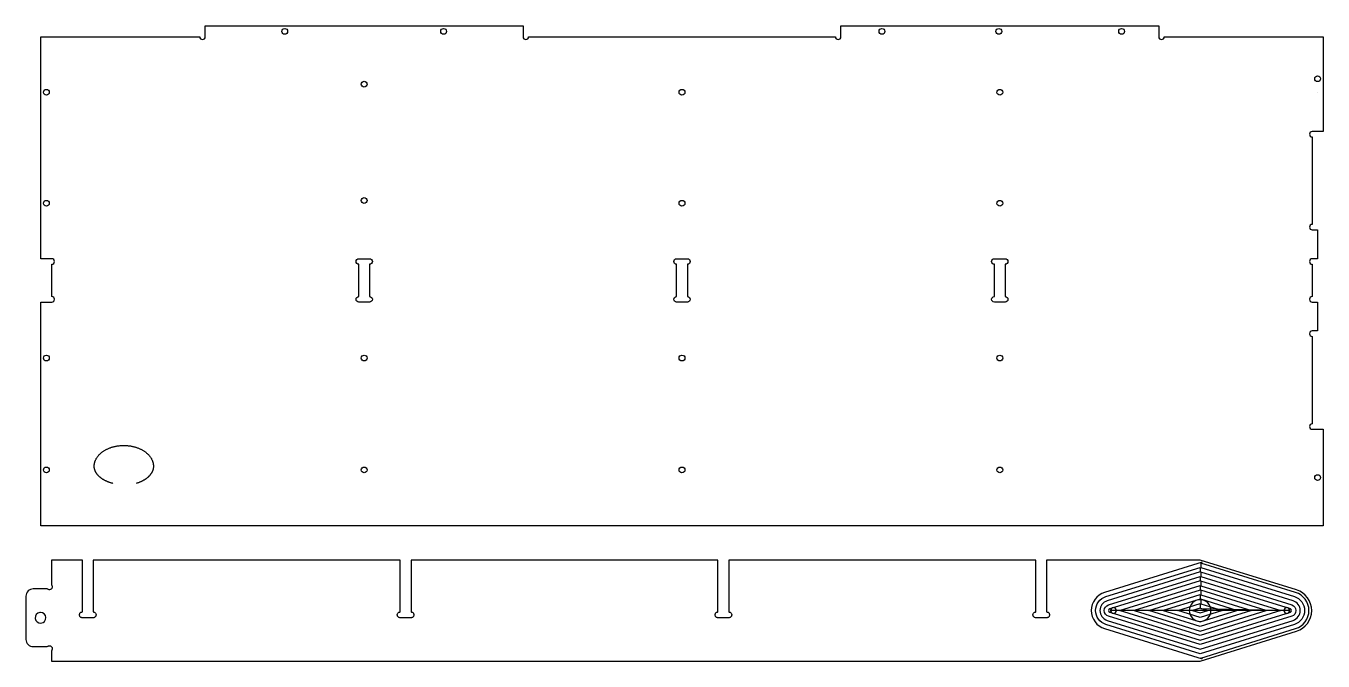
# Model space of a CAD drawing. Extents: x 4 to 93.8, y 2.1 to 46.1.
import ezdxf

# ---------------------------------------------------------------- set-up
doc = ezdxf.new("R2010")
doc.units = 0
for name, color, linetype in [('CUT_HALFWAY_THROUGH', 1, 'CONTINUOUS'), ('MARK_IN_POCKET', 3, 'CONTINUOUS'), ('RECESS_FOR_SCREWS', 5, 'CONTINUOUS'), ('THROUGH_CUT', 18, 'CONTINUOUS')]:
    doc.layers.add(name, color=color, linetype=linetype)

msp = doc.modelspace()

# ---------------------------------------------------------------- linework, layer by layer
at = {"layer": 'CUT_HALFWAY_THROUGH'}
msp.add_lwpolyline([(85.423, 8.973), (78.67, 6.879, 0.736823), (78.67, 4.371), (85.423, 2.277), (85.327, 2.336), (91.889, 4.371, 0.736823), (91.889, 6.879), (85.327, 8.914), (85.327, 8.6), (91.8, 6.592, -0.736823), (91.8, 4.658), (85.28, 2.635), (78.759, 4.658, -0.736823), (78.759, 6.592), (85.28, 8.615), (85.28, 8.3), (78.848, 6.305, 0.736823), (78.848, 4.944), (85.28, 2.95), (91.711, 4.944, 0.736823), (91.711, 6.305), (85.327, 8.286), (85.327, 7.972), (91.622, 6.019, -0.736823), (91.622, 5.231), (85.28, 3.264), (78.937, 5.231, -0.736823), (78.937, 6.019), (85.28, 7.986), (85.28, 7.672), (79.026, 5.732, 0.736823), (79.026, 5.518), (85.28, 3.578), (91.534, 5.518, 0.736823), (91.534, 5.732), (85.327, 7.657), (85.327, 7.343), (90.867, 5.625), (85.28, 3.892), (79.692, 5.625), (85.28, 7.358), (85.28, 7.044), (80.705, 5.625), (85.28, 4.206), (89.855, 5.625), (85.327, 7.029), (85.327, 6.715), (88.842, 5.625), (85.28, 4.52), (81.717, 5.625), (85.28, 6.73), (85.28, 6.416), (82.73, 5.625), (85.28, 4.834), (87.829, 5.625), (85.327, 6.401), (85.327, 6.087), (86.817, 5.625), (85.28, 5.148), (83.742, 5.625), (85.28, 6.102), (85.28, 5.788), (84.755, 5.625), (85.28, 5.462), (85.804, 5.625), (85.327, 5.773), (91.5, 5.625), (79.059, 5.625)], format="xyb", dxfattribs=at)
at = {"layer": 'MARK_IN_POCKET'}
msp.add_lwpolyline([(10.023, 14.428), (9.988, 14.437), (9.953, 14.447), (9.918, 14.456), (9.883, 14.466), (9.849, 14.477), (9.816, 14.488), (9.782, 14.499), (9.749, 14.511), (9.717, 14.523), (9.685, 14.535), (9.653, 14.548), (9.621, 14.561), (9.59, 14.574), (9.56, 14.588), (9.53, 14.602), (9.5, 14.617), (9.471, 14.632), (9.442, 14.647), (9.414, 14.662), (9.386, 14.678), (9.358, 14.694), (9.332, 14.71), (9.305, 14.727), (9.279, 14.744), (9.254, 14.761), (9.229, 14.779), (9.204, 14.797), (9.18, 14.815), (9.157, 14.833), (9.134, 14.852), (9.112, 14.871), (9.09, 14.89), (9.069, 14.91), (9.048, 14.93), (9.028, 14.95), (9.009, 14.97), (8.99, 14.99), (8.972, 15.011), (8.954, 15.032), (8.937, 15.053), (8.92, 15.074), (8.905, 15.096), (8.889, 15.118), (8.875, 15.14), (8.861, 15.162), (8.848, 15.185), (8.835, 15.207), (8.823, 15.23), (8.812, 15.253), (8.801, 15.276), (8.791, 15.3), (8.782, 15.323), (8.773, 15.347), (8.765, 15.371), (8.758, 15.395), (8.752, 15.419), (8.746, 15.443), (8.741, 15.468), (8.737, 15.492), (8.733, 15.517), (8.731, 15.542), (8.729, 15.567), (8.728, 15.592), (8.727, 15.618), (8.727, 15.636), (8.728, 15.655), (8.729, 15.673), (8.73, 15.692), (8.731, 15.71), (8.733, 15.728), (8.735, 15.747), (8.738, 15.765), (8.741, 15.783), (8.744, 15.801), (8.747, 15.819), (8.751, 15.837), (8.755, 15.855), (8.759, 15.872), (8.764, 15.89), (8.769, 15.908), (8.774, 15.925), (8.78, 15.943), (8.786, 15.96), (8.792, 15.977), (8.798, 15.995), (8.805, 16.012), (8.812, 16.029), (8.819, 16.046), (8.835, 16.079), (8.852, 16.113), (8.869, 16.146), (8.888, 16.178), (8.908, 16.21), (8.929, 16.242), (8.951, 16.273), (8.974, 16.304), (8.999, 16.334), (9.024, 16.364), (9.05, 16.394), (9.077, 16.423), (9.105, 16.451), (9.134, 16.479), (9.164, 16.507), (9.195, 16.534), (9.227, 16.56), (9.259, 16.586), (9.293, 16.611), (9.327, 16.636), (9.362, 16.66), (9.398, 16.683), (9.435, 16.706), (9.473, 16.729), (9.511, 16.75), (9.55, 16.771), (9.59, 16.792), (9.63, 16.812), (9.671, 16.831), (9.713, 16.849), (9.756, 16.867), (9.799, 16.884), (9.843, 16.9), (9.887, 16.916), (9.932, 16.93), (9.978, 16.944), (10.024, 16.958), (10.071, 16.97), (10.118, 16.982), (10.166, 16.993), (10.215, 17.003), (10.263, 17.012), (10.313, 17.021), (10.363, 17.028), (10.413, 17.035), (10.463, 17.041), (10.514, 17.046), (10.566, 17.05), (10.618, 17.053), (10.67, 17.056), (10.722, 17.057), (10.775, 17.058), (10.828, 17.057), (10.881, 17.056), (10.933, 17.053), (10.985, 17.05), (11.036, 17.046), (11.087, 17.041), (11.138, 17.035), (11.188, 17.028), (11.238, 17.021), (11.287, 17.012), (11.336, 17.003), (11.384, 16.993), (11.432, 16.982), (11.479, 16.97), (11.526, 16.958), (11.572, 16.944), (11.618, 16.93), (11.663, 16.916), (11.708, 16.9), (11.751, 16.884), (11.795, 16.867), (11.837, 16.849), (11.879, 16.831), (11.92, 16.812), (11.961, 16.792), (12.001, 16.771), (12.04, 16.75), (12.078, 16.729), (12.116, 16.706), (12.152, 16.683), (12.188, 16.66), (12.223, 16.636), (12.258, 16.611), (12.291, 16.586), (12.324, 16.56), (12.356, 16.534), (12.386, 16.507), (12.416, 16.479), (12.445, 16.451), (12.474, 16.423), (12.501, 16.394), (12.527, 16.364), (12.552, 16.334), (12.576, 16.304), (12.599, 16.273), (12.621, 16.242), (12.642, 16.21), (12.662, 16.178), (12.681, 16.146), (12.699, 16.113), (12.716, 16.079), (12.731, 16.046), (12.739, 16.029), (12.746, 16.012), (12.752, 15.995), (12.759, 15.977), (12.765, 15.96), (12.771, 15.943), (12.776, 15.925), (12.782, 15.908), (12.787, 15.89), (12.791, 15.872), (12.796, 15.855), (12.8, 15.837), (12.803, 15.819), (12.807, 15.801), (12.81, 15.783), (12.813, 15.765), (12.815, 15.747), (12.817, 15.728), (12.819, 15.71), (12.821, 15.692), (12.822, 15.673), (12.823, 15.655), (12.823, 15.636), (12.823, 15.618), (12.823, 15.593), (12.822, 15.568), (12.82, 15.544), (12.818, 15.52), (12.815, 15.496), (12.811, 15.471), (12.806, 15.448), (12.801, 15.424), (12.795, 15.4), (12.789, 15.377), (12.782, 15.353), (12.774, 15.33), (12.766, 15.307), (12.757, 15.284), (12.747, 15.261), (12.737, 15.239), (12.726, 15.216), (12.714, 15.194), (12.702, 15.172), (12.69, 15.15), (12.676, 15.129), (12.662, 15.107), (12.648, 15.086), (12.633, 15.065), (12.618, 15.044), (12.601, 15.023), (12.585, 15.003), (12.568, 14.982), (12.55, 14.962), (12.532, 14.942), (12.513, 14.923), (12.494, 14.904), (12.474, 14.884), (12.453, 14.865), (12.433, 14.847), (12.411, 14.828), (12.39, 14.81), (12.367, 14.792), (12.345, 14.775), (12.321, 14.757), (12.298, 14.74), (12.273, 14.723), (12.249, 14.707), (12.224, 14.69), (12.198, 14.674), (12.172, 14.659), (12.146, 14.643), (12.119, 14.628), (12.092, 14.613), (12.065, 14.598), (12.037, 14.584), (12.008, 14.57), (11.98, 14.557), (11.95, 14.543), (11.921, 14.53), (11.891, 14.518), (11.861, 14.505), (11.83, 14.493), (11.799, 14.481), (11.768, 14.47), (11.736, 14.459), (11.704, 14.448), (11.672, 14.438), (11.639, 14.428)], dxfattribs=at)
msp.add_lwpolyline([(85.28, 6.375, 0.414214), (84.53, 5.625, 0.414214), (85.28, 4.875, 0.414214), (86.03, 5.625, 0.414214)], format="xyb", close=True, dxfattribs=at)
at = {"layer": 'RECESS_FOR_SCREWS'}
for points in [[(21.913, 45.539, -0.414214), (21.713, 45.739, -0.414214), (21.913, 45.939, -0.414214), (22.113, 45.739, -0.414214)], [(32.913, 45.539, -0.414214), (32.713, 45.739, -0.414214), (32.913, 45.939, -0.414214), (33.113, 45.739, -0.414214)], [(63.257, 45.539, -0.414214), (63.057, 45.739, -0.414214), (63.257, 45.939, -0.414214), (63.457, 45.739, -0.414214)], [(71.345, 45.539, -0.414214), (71.145, 45.739, -0.414214), (71.345, 45.939, -0.414214), (71.545, 45.739, -0.414214)], [(79.845, 45.539, -0.414214), (79.645, 45.739, -0.414214), (79.845, 45.939, -0.414214), (80.045, 45.739, -0.414214)], [(27.413, 41.883, -0.414214), (27.213, 42.083, -0.414214), (27.413, 42.283, -0.414214), (27.613, 42.083, -0.414214)], [(93.413, 42.258, -0.414214), (93.213, 42.458, -0.414214), (93.413, 42.658, -0.414214), (93.613, 42.458, -0.414214)], [(5.413, 41.32, -0.414214), (5.213, 41.52, -0.414214), (5.413, 41.72, -0.414214), (5.613, 41.52, -0.414214)], [(49.413, 41.32, -0.414214), (49.213, 41.52, -0.414214), (49.413, 41.72, -0.414214), (49.613, 41.52, -0.414214)], [(71.413, 41.32, -0.414214), (71.213, 41.52, -0.414214), (71.413, 41.72, -0.414214), (71.613, 41.52, -0.414214)], [(93.413, 41.52, -0.414214), (93.413, 41.52, -0.414214), (93.413, 41.521, -0.414214), (93.413, 41.52, -0.414214)], [(27.413, 33.82, -0.414214), (27.213, 34.02, -0.414214), (27.413, 34.22, -0.414214), (27.613, 34.02, -0.414214)], [(5.413, 33.633, -0.414214), (5.213, 33.833, -0.414214), (5.413, 34.033, -0.414214), (5.613, 33.833, -0.414214)], [(49.413, 33.633, -0.414214), (49.213, 33.833, -0.414214), (49.413, 34.033, -0.414214), (49.613, 33.833, -0.414214)], [(71.413, 33.633, -0.414214), (71.213, 33.833, -0.414214), (71.413, 34.033, -0.414214), (71.613, 33.833, -0.414214)], [(93.413, 33.833, -0.414214), (93.413, 33.833, -0.414214), (93.413, 33.833, -0.414214), (93.413, 33.833, -0.414214)], [(5.413, 22.914, -0.414214), (5.213, 23.114, -0.414214), (5.413, 23.314, -0.414214), (5.613, 23.114, -0.414214)], [(27.413, 22.914, -0.414214), (27.213, 23.114, -0.414214), (27.413, 23.314, -0.414214), (27.613, 23.114, -0.414214)], [(49.413, 22.914, -0.414214), (49.213, 23.114, -0.414214), (49.413, 23.314, -0.414214), (49.613, 23.114, -0.414214)], [(71.413, 22.914, -0.414214), (71.213, 23.114, -0.414214), (71.413, 23.314, -0.414214), (71.613, 23.114, -0.414214)], [(5.413, 15.164, -0.414214), (5.213, 15.364, -0.414214), (5.413, 15.564, -0.414214), (5.613, 15.364, -0.414214)], [(27.413, 15.164, -0.414214), (27.213, 15.364, -0.414214), (27.413, 15.564, -0.414214), (27.613, 15.364, -0.414214)], [(49.413, 15.164, -0.414214), (49.213, 15.364, -0.414214), (49.413, 15.564, -0.414214), (49.613, 15.364, -0.414214)], [(71.413, 15.164, -0.414214), (71.213, 15.364, -0.414214), (71.413, 15.564, -0.414214), (71.613, 15.364, -0.414214)], [(93.413, 14.633, -0.414214), (93.213, 14.833, -0.414214), (93.413, 15.033, -0.414214), (93.614, 14.833, -0.414214)]]:
    msp.add_lwpolyline(points, format="xyb", close=True, dxfattribs=at)
at = {"layer": 'THROUGH_CUT'}
for points in [[(5.038, 11.489), (5.038, 26.989), (5.788, 26.989, 1), (5.788, 27.369), (5.788, 29.609, 1), (5.788, 29.989), (5.038, 29.989), (5.038, 45.364), (16.033, 45.364, 1), (16.413, 45.364), (16.413, 46.114), (27.413, 46.114), (38.413, 46.114), (38.413, 45.364, 1), (38.793, 45.364), (49.413, 45.364), (60.033, 45.364, 1), (60.413, 45.364), (60.413, 46.114), (74.388, 46.114), (82.413, 46.114), (82.413, 45.364, 1), (82.793, 45.364), (93.788, 45.364), (93.788, 38.802), (93.038, 38.802, 1), (93.038, 38.422), (93.038, 32.369, 1), (93.038, 31.989), (93.413, 31.989), (93.413, 29.989), (93.038, 29.989, 1), (93.038, 29.609), (93.038, 27.369, 1), (93.038, 26.989), (93.413, 26.989), (93.413, 24.989), (93.038, 24.989, 1), (93.038, 24.609), (93.038, 18.557, 1), (93.038, 18.177), (93.788, 18.177), (93.788, 11.489)], [(27.038, 29.989), (27.788, 29.989, -1), (27.788, 29.609), (27.788, 27.369, -1), (27.788, 26.989), (27.038, 26.989, -1), (27.038, 27.369), (27.038, 29.609, -1)], [(49.038, 29.989), (49.788, 29.989, -1), (49.788, 29.609), (49.788, 27.369, -1), (49.788, 26.989), (49.038, 26.989, -1), (49.038, 27.369), (49.038, 29.609, -1)], [(71.038, 29.989), (71.788, 29.989, -1), (71.788, 29.609), (71.788, 27.369, -1), (71.788, 26.989), (71.038, 26.989, -1), (71.038, 27.369), (71.038, 29.609, -1)], [(73.905, 9.125), (52.655, 9.125), (52.655, 5.525), (52.688, 5.522), (52.72, 5.514), (52.75, 5.501), (52.777, 5.483), (52.802, 5.46), (52.822, 5.434), (52.838, 5.405), (52.849, 5.374), (52.854, 5.342), (52.854, 5.308), (52.849, 5.276), (52.838, 5.245), (52.822, 5.216), (52.802, 5.19), (52.777, 5.167), (52.75, 5.149), (52.72, 5.136), (52.688, 5.128), (52.655, 5.125), (51.905, 5.125), (51.872, 5.128), (51.84, 5.136), (51.809, 5.149), (51.782, 5.167), (51.757, 5.19), (51.737, 5.216), (51.721, 5.245), (51.711, 5.276), (51.705, 5.308), (51.705, 5.342), (51.711, 5.374), (51.721, 5.405), (51.737, 5.434), (51.757, 5.46), (51.782, 5.483), (51.809, 5.501), (51.84, 5.514), (51.872, 5.522), (51.905, 5.525), (51.905, 9.125), (30.655, 9.125), (30.655, 5.525), (30.688, 5.522), (30.72, 5.514), (30.75, 5.501), (30.777, 5.483), (30.802, 5.46), (30.822, 5.434), (30.838, 5.405), (30.849, 5.374), (30.854, 5.342), (30.854, 5.308), (30.849, 5.276), (30.838, 5.245), (30.822, 5.216), (30.802, 5.19), (30.777, 5.167), (30.75, 5.149), (30.72, 5.136), (30.688, 5.128), (30.655, 5.125), (29.905, 5.125), (29.872, 5.128), (29.84, 5.136), (29.809, 5.149), (29.782, 5.167), (29.757, 5.19), (29.737, 5.216), (29.721, 5.245), (29.711, 5.276), (29.705, 5.308), (29.705, 5.342), (29.711, 5.374), (29.721, 5.405), (29.737, 5.434), (29.757, 5.46), (29.782, 5.483), (29.809, 5.501), (29.84, 5.514), (29.872, 5.522), (29.905, 5.525), (29.905, 9.125), (8.655, 9.125), (8.655, 5.525), (8.688, 5.522), (8.72, 5.514), (8.75, 5.501), (8.777, 5.483), (8.802, 5.46), (8.822, 5.434), (8.838, 5.405), (8.849, 5.374), (8.854, 5.342), (8.854, 5.308), (8.849, 5.276), (8.838, 5.245), (8.822, 5.216), (8.802, 5.19), (8.777, 5.167), (8.75, 5.149), (8.72, 5.136), (8.688, 5.128), (8.655, 5.125), (7.905, 5.125), (7.872, 5.128), (7.84, 5.136), (7.809, 5.149), (7.782, 5.167), (7.757, 5.19), (7.737, 5.216), (7.721, 5.245), (7.711, 5.276), (7.705, 5.308), (7.705, 5.342), (7.711, 5.374), (7.721, 5.405), (7.737, 5.434), (7.757, 5.46), (7.782, 5.483), (7.809, 5.501), (7.84, 5.514), (7.872, 5.522), (7.905, 5.525), (7.905, 9.125), (5.762, 9.125), (5.762, 7.408), (5.784, 7.381), (5.801, 7.351), (5.813, 7.318), (5.819, 7.284), (5.819, 7.249), (5.813, 7.215), (5.801, 7.182), (5.784, 7.152), (5.762, 7.125), (5.735, 7.103), (5.705, 7.085), (5.672, 7.073), (5.638, 7.067), (5.603, 7.067), (5.568, 7.073), (5.536, 7.085), (5.505, 7.103), (5.479, 7.125), (4.5, 7.125, 0.414214), (4, 6.625), (4, 3.625, 0.414214), (4.5, 3.125), (5.479, 3.125), (5.504, 3.146), (5.532, 3.163), (5.563, 3.175), (5.595, 3.182), (5.628, 3.183), (5.661, 3.179), (5.693, 3.17), (5.722, 3.155), (5.749, 3.136), (5.773, 3.113), (5.792, 3.086), (5.806, 3.056), (5.816, 3.025), (5.82, 2.992), (5.819, 2.959), (5.812, 2.927), (5.8, 2.896), (5.783, 2.867), (5.762, 2.842), (5.762, 2.125), (85.28, 2.125), (91.945, 4.192, 0.736823), (91.945, 7.058), (85.28, 9.125), (74.655, 9.125), (74.655, 5.525), (74.688, 5.522), (74.72, 5.514), (74.75, 5.501), (74.777, 5.483), (74.802, 5.46), (74.822, 5.434), (74.838, 5.405), (74.849, 5.374), (74.854, 5.342), (74.854, 5.308), (74.849, 5.276), (74.838, 5.245), (74.822, 5.216), (74.802, 5.19), (74.777, 5.167), (74.75, 5.149), (74.72, 5.136), (74.688, 5.128), (74.655, 5.125), (73.905, 5.125), (73.872, 5.128), (73.84, 5.136), (73.809, 5.149), (73.782, 5.167), (73.757, 5.19), (73.737, 5.216), (73.721, 5.245), (73.711, 5.276), (73.705, 5.308), (73.705, 5.342), (73.711, 5.374), (73.721, 5.405), (73.737, 5.434), (73.757, 5.46), (73.782, 5.483), (73.809, 5.501), (73.84, 5.514), (73.872, 5.522), (73.905, 5.525)], [(4.953, 5.495, 0.961481), (5.041, 4.751, 0.96148), (5.011, 5.5, 0.019638), (4.982, 5.499, 0.019638)], [(79.28, 5.825, 0.414214), (79.08, 5.625, 0.414214), (79.28, 5.425, 0.414214), (79.48, 5.625, 0.414214)], [(91.28, 5.825, 0.414214), (91.08, 5.625, 0.414214), (91.28, 5.425, 0.414214), (91.48, 5.625, 0.414214)]]:
    msp.add_lwpolyline(points, format="xyb", close=True, dxfattribs=at)

doc.saveas('drawing.dxf')
